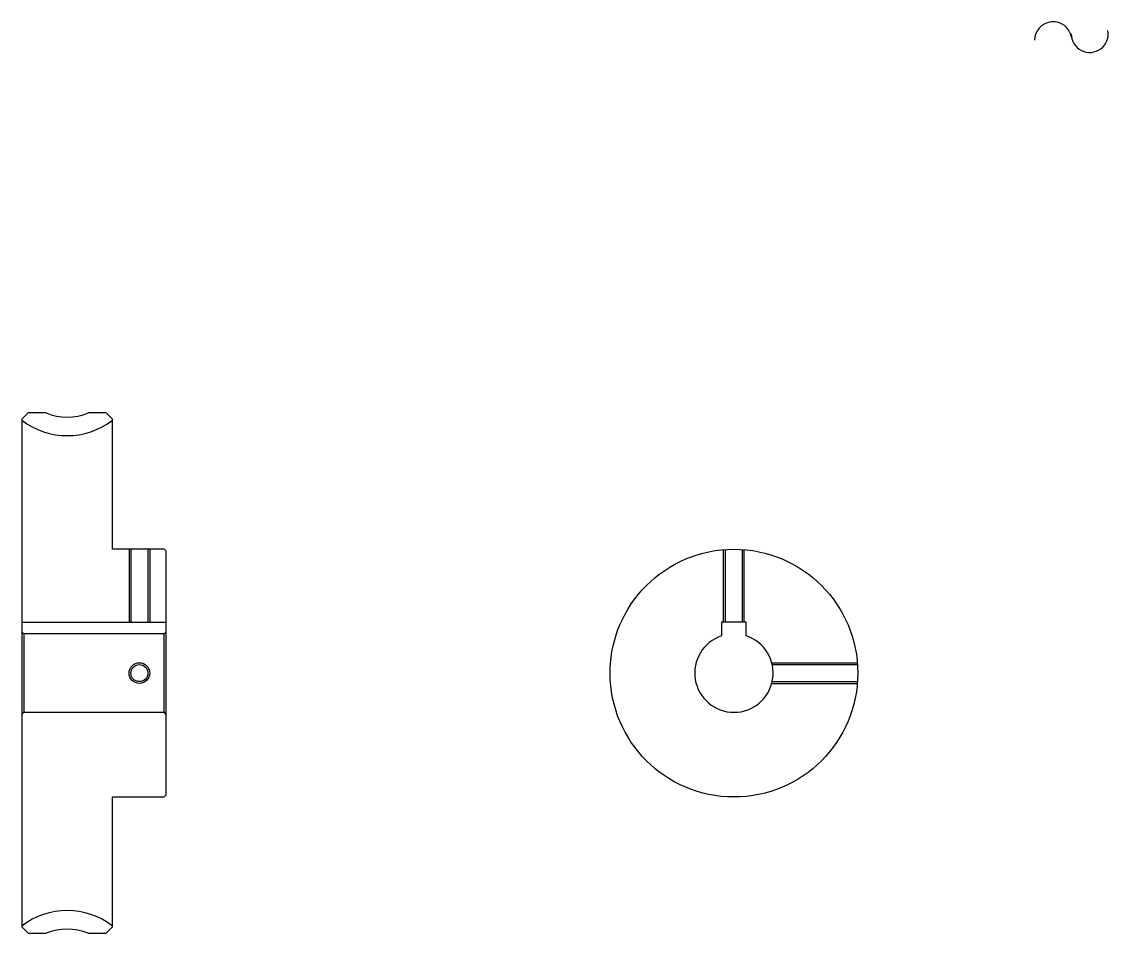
# Model space of a CAD drawing. Header units: metres. Extents: x 109 to 372, y 64 to 284.
import ezdxf

# ---------------------------------------------------------------- set-up
doc = ezdxf.new("R2010")
doc.units = ezdxf.units.M

msp = doc.modelspace()

# ---------------------------------------------------------------- linework, layer by layer
at = {"color": 4}
for p, q in [((109.231705, 139.068298), (144.231705, 139.068298)), ((144.231705, 136.768295), (143.731705, 136.268295)), ((109.231705, 116.768295), (109.731705, 117.268295)), ((144.231705, 116.768295), (143.731705, 117.268295))]:
    msp.add_line(p, q, dxfattribs=at)
for points in [[(115.132683, 189.768295), (110.768288, 189.768295), (109.231705, 188.231705), (109.231705, 116.768295)], [(131.231705, 156.768295), (131.231705, 188.231705), (129.695114, 189.768295), (125.330727, 189.768295)], [(131.231705, 96.768295), (143.731705, 96.768295), (144.231705, 97.268295), (144.231705, 156.268295), (143.731705, 156.768295), (131.231705, 156.768295)], [(135.231705, 156.768295), (135.231705, 139.068298)], [(135.666702, 156.768295), (135.666702, 139.068298)], [(139.796707, 156.768295), (139.796707, 139.068298)], [(140.231705, 156.768295), (140.231705, 139.068298)], [(279.292664, 139.068298), (279.292664, 156.66394)], [(279.727661, 139.068298), (279.727661, 156.697144)], [(283.857666, 139.068298), (283.857666, 156.697144)], [(284.292664, 139.068298), (284.292664, 156.66394)], [(284.792664, 135.782166), (284.792664, 139.068298), (278.792664, 139.068298), (278.792664, 135.782166)], [(109.231705, 136.768295), (109.731705, 136.268295), (109.731705, 117.268295), (143.731705, 117.268295), (143.731705, 136.268295), (109.731705, 136.268295)], [(290.957825, 129.268295), (311.688354, 129.268295)], [(291.065552, 128.833298), (311.721527, 128.833298)], [(290.957825, 124.268295), (311.688354, 124.268295)], [(291.065552, 124.703293), (311.721527, 124.703293)], [(109.231705, 116.768295), (109.231705, 65.304886), (110.768288, 63.768295), (115.132683, 63.768295)], [(125.330727, 63.768295), (129.695114, 63.768295), (131.231705, 65.304886), (131.231705, 96.768295)]]:
    msp.add_lwpolyline(points, dxfattribs=at)
for centre, radius in [((281.792664, 126.768295), 30), ((137.731705, 126.768295), 2.065)]:
    msp.add_circle(centre, radius, dxfattribs=at)
at = {"color": 7}
msp.add_circle((137.731705, 126.768295), 2.5, dxfattribs=at)
for centre, start, end in [((359.138397, 279.999786), 10, 180), ((367.990875, 281.560699), 180, 10)]:
    msp.add_arc(centre, 4.494512, start, end, dxfattribs=at)
at = {"color": 4}
for centre, radius, start, end in [((120.231705, 202.268295), 13.5, 247.80839416, 292.19160779), ((120.231705, 202.268295), 18, 232.33011338, 307.66988662), ((281.792664, 126.768295), 9.5, 108.40848033, 71.59151967), ((120.231705, 51.268295), 18, 52.33011338, 127.66988662), ((120.231705, 51.268295), 13.5, 67.80839221, 112.19160584)]:
    msp.add_arc(centre, radius, start, end, dxfattribs=at)

doc.saveas('drawing.dxf')
